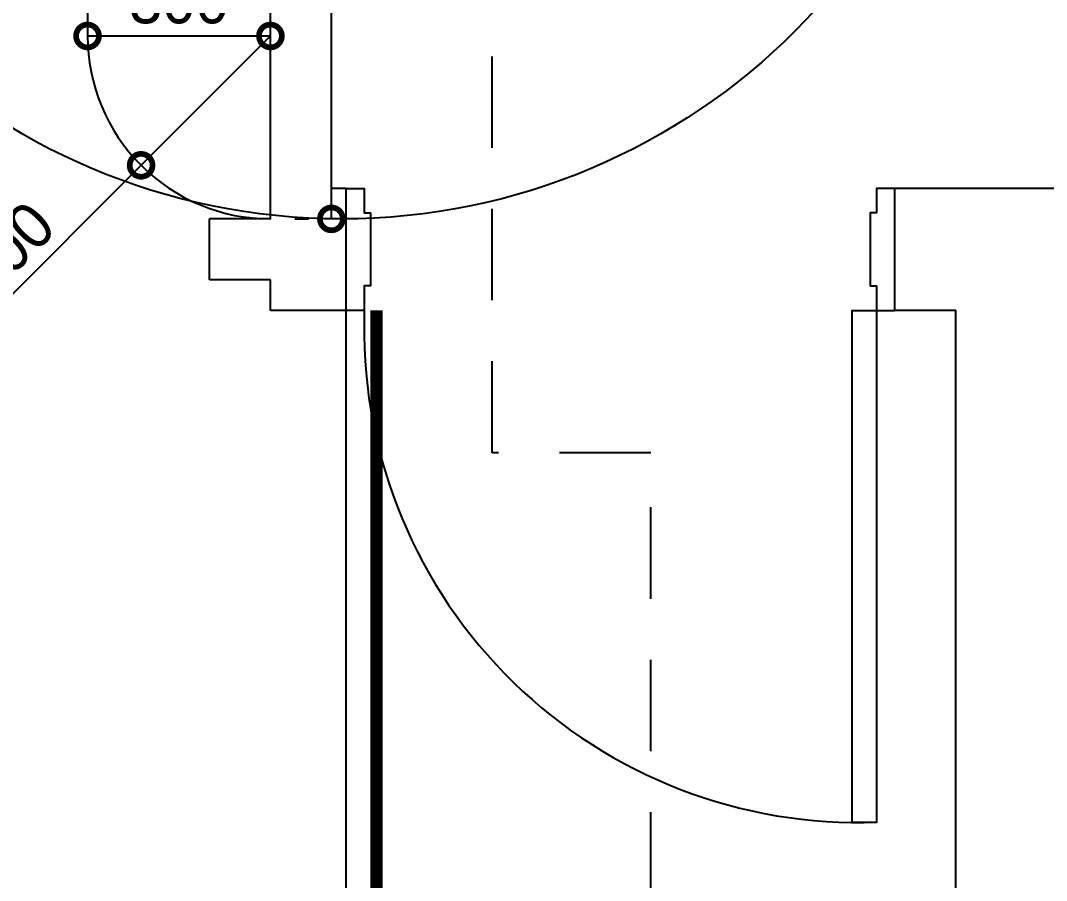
# Model space of a CAD drawing. Header units: inches. Extents: x -63256 to 33689, y -34490 to 100230.
# Drawn here: x -25247 to -23564, y 5638 to 7049 of the extents above; entities that cross this region are included whole.
import ezdxf

# ---------------------------------------------------------------- set-up
doc = ezdxf.new("R2010")
doc.units = ezdxf.units.IN
doc.header["$LTSCALE"] = 100
doc.header["$MEASUREMENT"] = 0
doc.linetypes.add('HID', pattern=[2.5, 1.5, -1])
for name, color, linetype in [('06-FUR', 6, 'Continuous'), ('06-LIGHT', 4, 'Continuous'), ('07-DIM WAL', 5, 'Continuous'), ('3.기호.계단선', 30, 'Continuous'), ('CO-DO-FR', 7, 'Continuous'), ('CO-DOOR', 8, 'Continuous'), ('도면층2', 2, 'Continuous')]:
    doc.layers.add(name, color=color, linetype=linetype)
doc.styles.add('스타일1', font='')
doc.styles.get('스타일1').set_extended_font_data('HYwulM')
doc.dimstyles.new('30', dxfattribs={"dimscale": 30, "dimtxt": 2.5, "dimasz": 2.5, "dimexe": 1.25, "dimexo": 2, "dimtad": 1, "dimdec": 0, "dimtxsty": '스타일1', "dimblk": 'DOTSMALL', "dimcen": 2.5, "dimclrd": 1, "dimclre": 1, "dimclrt": 2, "dimadec": 0, "dimazin": 0, "dimtfac": 1, "dimtix": 1, "dimtmove": 0, "dimatfit": 3, "dimldrblk": 'DOTSMALL', "dimfxl": 1.25, "dimarcsym": 0})

# ---------------------------------------------------------------- blocks, each defined once
blk = doc.blocks.new('vuidauseh')
at = {"layer": '도면층2'}
for p, q in [((-52218.5, 6773.6), (-52218.5, 7913.6)), ((-52318.5, 6723.6), (-52318.5, 7813.6)), ((-52194.5, 6773.6), (-52218.5, 6773.6)), ((-52194.5, 6573.6), (-52194.5, 6773.6)), ((-50994.5, 6773.6), (-51294.5, 6773.6)), ((-51294.5, 6573.6), (-51294.5, 6773.6)), ((-51294.5, 6573.6), (-51294.5, 6773.6)), ((-52318.5, 6723.6), (-52418.5, 6723.6)), ((-52418.5, 6623.6), (-52418.5, 6723.6)), ((-52418.5, 6623.6), (-52418.5, 6723.6)), ((-52318.5, 6623.6), (-52418.5, 6623.6)), ((-52318.5, 6573.6), (-52318.5, 6623.6)), ((-52194.5, 6573.6), (-52318.5, 6573.6)), ((-51194.5, 6573.6), (-51294.5, 6573.6)), ((-51194.5, 3283.6), (-51194.5, 6573.6))]:
    blk.add_line(p, q, dxfattribs=at)
blk = doc.blocks.new('_DOTSMALL')
at = {"color": 0, "linetype": 'ByBlock', "const_width": 0.5}
blk.add_lwpolyline([(-0.0625, 0, 1), (0.0625, 0, 1)], format="xyb", close=True, dxfattribs=at)
blk = doc.blocks.new('*D49')
at = {"layer": '07-DIM WAL', "color": 1, "lineweight": -2, "transparency": 16777216}
for p, q in [((-24797.2, 7813.6), (-24774.7, 7813.6)), ((-24737.2, 6723.6), (-24737.2, 7813.6)), ((-24797.2, 6723.6), (-24774.7, 6723.6))]:
    blk.add_line(p, q, dxfattribs=at)
at = {"layer": 'Defpoints', "color": 0, "transparency": 16777216}
for p in [(-24737.2, 7813.6), (-24737.2, 7813.6), (-24737.2, 6723.6)]:
    blk.add_point(p, dxfattribs=at)
at = {"layer": '07-DIM WAL', "color": 1, "lineweight": -2, "transparency": 16777216, "xscale": 75, "yscale": 75, "zscale": 75}
for p, rotation in [((-24737.2, 7813.6), 90), ((-24737.2, 6723.6), 270)]:
    blk.add_blockref('_DOTSMALL', p, dxfattribs=dict(at, rotation=rotation))
at = {"layer": '07-DIM WAL', "color": 2, "transparency": 16777216, "insert": (-24795, 7268.6), "char_height": 75, "attachment_point": 5, "rotation": 90, "style": '스타일1'}
blk.add_mtext('1090', dxfattribs=at)
blk = doc.blocks.new('*D73')
at = {"layer": '07-DIM WAL', "color": 1, "lineweight": -2, "transparency": 16777216}
for p, q in [((-25137.2, 7083.6), (-25137.2, 7061.1)), ((-24837.2, 7083.6), (-24837.2, 7061.1)), ((-25137.2, 7023.6), (-24837.2, 7023.6))]:
    blk.add_line(p, q, dxfattribs=at)
at = {"layer": 'Defpoints', "color": 0, "transparency": 16777216}
for p in [(-25137.2, 7023.6), (-24837.2, 7023.6), (-24837.2, 7023.6)]:
    blk.add_point(p, dxfattribs=at)
at = {"layer": '07-DIM WAL', "color": 1, "lineweight": -2, "transparency": 16777216, "xscale": 75, "yscale": 75, "zscale": 75, "rotation": 180}
blk.add_blockref('_DOTSMALL', (-25137.2, 7023.6), dxfattribs=at)
at = {"layer": '07-DIM WAL', "color": 1, "lineweight": -2, "transparency": 16777216, "xscale": 75, "yscale": 75, "zscale": 75}
blk.add_blockref('_DOTSMALL', (-24837.2, 7023.6), dxfattribs=at)
at = {"layer": '07-DIM WAL', "color": 2, "transparency": 16777216, "insert": (-24987.2, 7081.3), "char_height": 75, "attachment_point": 5, "style": '스타일1'}
blk.add_mtext('300', dxfattribs=at)
blk = doc.blocks.new('*D74')
at = {"layer": '07-DIM WAL', "color": 1, "lineweight": -2, "transparency": 16777216}
for p in [(-24837.2, 7023.6), (-25350.8, 6510)]:
    blk.add_line(p, (-25049.3, 6811.5), dxfattribs=at)
at = {"layer": 'Defpoints', "color": 0, "transparency": 16777216}
for p in [(-24837.2, 7023.6), (-25049.3, 6811.5)]:
    blk.add_point(p, dxfattribs=at)
at = {"layer": '07-DIM WAL', "color": 1, "lineweight": -2, "transparency": 16777216, "xscale": 75, "yscale": 75, "zscale": 75, "rotation": 45.00000000000013}
blk.add_blockref('_DOTSMALL', (-25049.3, 6811.5), dxfattribs=at)
at = {"layer": '07-DIM WAL', "color": 2, "transparency": 16777216, "insert": (-25293.9, 6648.5), "char_height": 75, "attachment_point": 5, "rotation": 45, "style": '스타일1'}
blk.add_mtext('R300', dxfattribs=at)

msp = doc.modelspace()

# ---------------------------------------------------------------- linework, layer by layer
at = {"layer": '06-FUR'}
msp.add_lwpolyline([(-24837.2, 7813.6), (-25137.2, 7813.6), (-25137.2, 7023.6), (-24837.2, 7023.6), (-24837.2, 7813.6)], dxfattribs=at)
msp.add_lwpolyline([(-25137.2, 7023.6, 0.414214), (-24837.2, 6723.6), (-24837.2, 6723.6), (-24837.2, 7023.6)], format="xyb", dxfattribs=at)
at = {"layer": '06-LIGHT'}
msp.add_line((-24713.2, 3483.6), (-24713.2, 6573.6), dxfattribs=at)
at = {"layer": '06-LIGHT', "color": 10, "linetype": 'HID', "const_width": 20}
msp.add_lwpolyline([(-24663.2, 3483.6), (-24663.2, 6573.6)], dxfattribs=at)
at = {"layer": '3.기호.계단선', "linetype": 'HID'}
msp.add_lwpolyline([(-24213.2, 5600.5), (-24213.2, 6340.1), (-24473.2, 6340.1), (-24473.2, 10007.6), (-24713.3, 10007.6), (-24713.3, 10406.9)], dxfattribs=at)
at = {"layer": 'CO-DO-FR'}
for points in [[(-24713.2, 6573.6), (-24713.2, 6773.6), (-24683.2, 6773.6), (-24683.2, 6733.6), (-24673.2, 6733.6), (-24673.2, 6613.6), (-24683.2, 6613.6), (-24683.2, 6573.6), (-24713.2, 6573.6)], [(-23813.2, 6573.6), (-23813.2, 6773.6), (-23843.2, 6773.6), (-23843.2, 6733.6), (-23853.2, 6733.6), (-23853.2, 6613.6), (-23843.2, 6613.6), (-23843.2, 6573.6), (-23813.2, 6573.6)]]:
    msp.add_lwpolyline(points, close=True, dxfattribs=at)
msp.add_circle((-24720.7, 7776.1), 1052.5, dxfattribs=at)
at = {"layer": 'CO-DOOR'}
msp.add_lwpolyline([(-23883.2, 5733.6), (-23883.2, 6573.6), (-23843.2, 6573.6), (-23843.2, 5733.6)], close=True, dxfattribs=at)
msp.add_arc((-23873.2, 6544.1), 810.5, 177.9125, 270.7069, dxfattribs=at)

# ---------------------------------------------------------------- block references
msp.add_blockref('vuidauseh', (27481.3, 0))

# ---------------------------------------------------------------- dimensions: what is measured, and where the dimension line sits
at = {"layer": '07-DIM WAL'}
dim = msp.add_linear_dim(base=(-24737.2, 7813.6), p1=(-24737.2, 6723.6), p2=(-24737.2, 7813.6), angle=90, dimstyle='30', override={"dimtfill": 0}, dxfattribs=at)
dim.commit()
dim.dimension.update_dxf_attribs({"geometry": '*D49', "text_midpoint": (-24795, 7268.6)})
dim = msp.add_linear_dim(base=(-24837.2, 7023.6), p1=(-25137.2, 7023.6), p2=(-24837.2, 7023.6), dimstyle='30', dxfattribs=at)
dim.commit()
dim.dimension.update_dxf_attribs({"geometry": '*D73', "text_midpoint": (-24987.2, 7081.3)})
dim = msp.add_radius_dim(center=(-24837.2, 7023.6), mpoint=(-25049.3, 6811.5), dimstyle='30', dxfattribs=at)
dim.commit()
dim.dimension.update_dxf_attribs({"geometry": '*D74', "text_midpoint": (-25293.9, 6648.5)})

doc.saveas('drawing.dxf')
